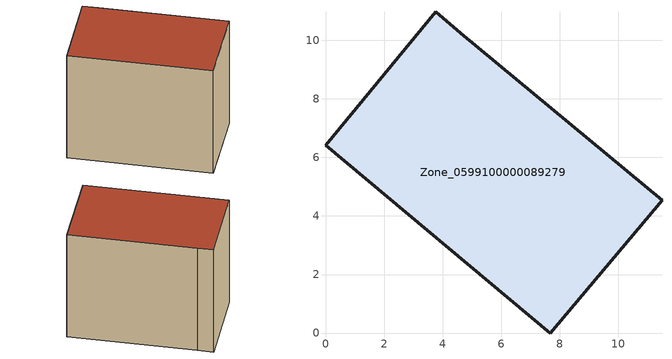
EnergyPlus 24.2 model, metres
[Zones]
Zone_0599100000089279
 floor ground (C_G): 7.68,0 0,6.41 3.76,10.97 4.62,10.24 11.49,4.54 z0
 wall outside (C_F): 7.68,0 11.49,4.54 4.62,10.24 3.76,10.97 0,6.41 7.68,0 z0:8.4
 roof outside (C_R): 0,6.41 7.68,0 11.49,4.54 4.62,10.24 3.76,10.97 z8.4
[BUILDING]
Pand.0599100000089279: North Axis=0; Terrain=City; Loads Convergence Tolerance Value=0.04; Temperature Convergence Tolerance Value=0.4; Solar Distribution=FullExterior; Maximum Number of Warmup Days=25; Minimum Number of Warmup Days=1
[Site:Location]
Rotterdam.The.Hague.AP_ZH_NLD Design_Conditions: Latitude=51.96; Longitude=4.45; Time Zone=1; Elevation=-4.5
[SITE:GROUNDTEMPERATURE:BUILDINGSURFACE]
18, 18, 18, 18, 18, 18, 18, 18, 18, 18, 18, 18
[MATERIAL] Thermal Absorptance=0.9; Solar Absorptance=0.7; Visible Absorptance=0.7
Name | Roughness | Thickness | Conductivity | Density | Specific Heat
G.TI.1946-1964 | MediumSmooth | 0.15 | 1 | 540 | 1210
F.TI.1946-1964 | Rough | 0.3 | 0.857143 | 1920 | 840
R.TI.1946-1964 | MediumRough | 0.2 | 0.277778 | 1500 | 1000
[CONSTRUCTION]
C_G: G.TI.1946-1964
C_F: F.TI.1946-1964
C_R: R.TI.1946-1964
[ZONE]
Zone_0599100000089279: Type=1; Multiplier=1; Ceiling Height=Autocalculate; Volume=Autocalculate; Floor Area=autocalculate; Part of Total Floor Area=Yes
[ZONEINFILTRATION:DESIGNFLOWRATE]
Infil_Zone_0599100000089279: Zone or ZoneList or Space or SpaceList=Zone_0599100000089279; Schedule=AlwaysOn; Design Flow Rate Calculation Method=Flow/Area; Flow Rate per Floor Area=0.003; Constant Term Coefficient=1; Temperature Term Coefficient=0; Velocity Term Coefficient=0; Velocity Squared Term Coefficient=0
[HVACTEMPLATE:ZONE:IDEALLOADSAIRSYSTEM]
Zone_0599100000089279: Maximum Heating Supply Air Temperature=50; Minimum Cooling Supply Air Temperature=13; Maximum Heating Supply Air Humidity Ratio=0.0156; Minimum Cooling Supply Air Humidity Ratio=0.0077; Heating Limit=NoLimit; Cooling Limit=NoLimit; Dehumidification Control Type=ConstantSensibleHeatRatio; Cooling Sensible Heat Ratio=0.7; Dehumidification Setpoint=60; Humidification Control Type=None; Humidification Setpoint=30; Outdoor Air Method=None; Outdoor Air Flow Rate per Person=0.00944; Outdoor Air Flow Rate per Zone Floor Area=0; Outdoor Air Flow Rate per Zone=0; Demand Controlled Ventilation Type=None; Outdoor Air Economizer Type=NoEconomizer; Heat Recovery Type=None; Sensible Heat Recovery Effectiveness=0.7; Latent Heat Recovery Effectiveness=0.65
[ZONECONTROL:THERMOSTAT]
ThermostatControl_Zone_0599100000089279: Zone or ZoneList=Zone_0599100000089279; Control Type Schedule=DualSetpointControlType; Control 1=Thermostat_Zone_0599100000089279; Temperature Difference Between Cutout And Setpoint=0
[THERMOSTATSETPOINT:DUALSETPOINT]
Thermostat_Zone_0599100000089279: Heating Setpoint Temperature Schedule=HeatingSetpoint_Zone_0599100000089279; Cooling Setpoint Temperature Schedule=CoolingSetpoint_Zone_0599100000089279
[SCHEDULE:COMPACT]
HeatingSetpoint_Zone_0599100000089279: Through: 12/31, For: AllDays, Until: 24:00, 21
CoolingSetpoint_Zone_0599100000089279: Through: 12/31, For: AllDays, Until: 24:00, 24
DualSetpointControlType: Through: 12/31, For: AllDays, Until: 24:00, 4
AlwaysOn: Through: 12/31, For: AllDays, Until: 24:00, 1
